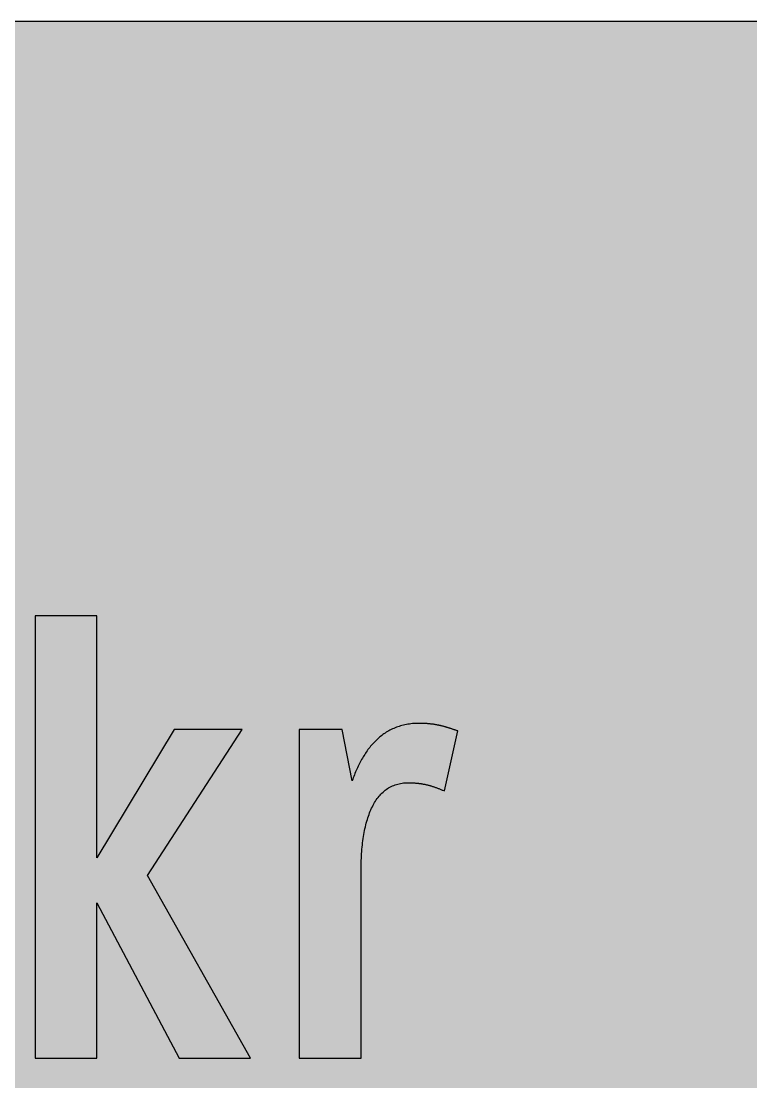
# Model space of a CAD drawing. Header units: millimetres. Extents: x 0 to 212, y 0 to 116.
# Drawn here: x 43.9 to 92.8, y 45.4 to 116.5 of the extents above; entities that cross this region are included whole.
import ezdxf

# ---------------------------------------------------------------- set-up
doc = ezdxf.new("R2010")
doc.units = ezdxf.units.MM

msp = doc.modelspace()

# ---------------------------------------------------------------- hatches: boundary and pattern name
for color, points in [(254, [(14.1633, 0.0536), (13.9878, 0.0533), (13.8125, 0.0559), (13.6373, 0.061), (13.462, 0.0686), (13.2893, 0.0787), (13.114, 0.0914), (12.9413, 0.1041), (12.7686, 0.1219), (12.5959, 0.1397), (12.4231, 0.16), (12.2504, 0.1829), (12.0777, 0.2057), (11.9075, 0.2337), (11.7373, 0.2616), (11.5672, 0.2921), (11.397, 0.3251), (11.2268, 0.3607), (11.0592, 0.3988), (10.8915, 0.4369), (10.7239, 0.4775), (10.5562, 0.5207), (10.3886, 0.5664), (10.2235, 0.6121), (10.0584, 0.6629), (9.8933, 0.7137), (9.7307, 0.7671), (9.5682, 0.8204), (9.4056, 0.8788), (9.2431, 0.9373), (9.083, 0.9982), (8.923, 1.0617), (8.763, 1.1252), (8.6055, 1.1938), (8.4455, 1.2624), (8.2906, 1.331), (8.1331, 1.4046), (7.9781, 1.4783), (7.8232, 1.5545), (7.6708, 1.6332), (7.5184, 1.7145), (7.366, 1.7958), (7.2161, 1.8796), (7.0663, 1.966), (6.919, 2.0523), (6.7716, 2.1438), (6.6243, 2.2352), (6.4795, 2.3266), (6.3348, 2.4232), (6.19, 2.5197), (6.0477, 2.6187), (5.908, 2.7178), (5.7683, 2.8194), (5.6286, 2.9235), (5.4915, 3.0302), (5.3543, 3.1369), (5.2197, 3.2461), (5.0851, 3.3579), (4.953, 3.4722), (4.8209, 3.5865), (4.6914, 3.7033), (4.5644, 3.8202), (4.4348, 3.9395), (4.3104, 4.0615), (4.1859, 4.1859), (4.0615, 4.3104), (3.9395, 4.4348), (3.8202, 4.5618), (3.7033, 4.6914), (3.5865, 4.8209), (3.4722, 4.953), (3.3579, 5.0851), (3.2487, 5.2197), (3.1369, 5.3543), (3.0302, 5.4915), (2.9235, 5.6286), (2.8194, 5.7683), (2.7178, 5.908), (2.6187, 6.0477), (2.5197, 6.19), (2.4232, 6.3348), (2.3266, 6.477), (2.2352, 6.6243), (2.1438, 6.7691), (2.0523, 6.919), (1.966, 7.0663), (1.8796, 7.2161), (1.7958, 7.366), (1.7145, 7.5184), (1.6332, 7.6708), (1.5545, 7.8232), (1.4783, 7.9781), (1.4046, 8.1331), (1.331, 8.2906), (1.2598, 8.4455), (1.1913, 8.603), (1.1252, 8.763), (1.0592, 8.923), (0.9982, 9.083), (0.9373, 9.2431), (0.8763, 9.4056), (0.8204, 9.5682), (0.7645, 9.7307), (0.7112, 9.8933), (0.6604, 10.0584), (0.6121, 10.2235), (0.5639, 10.3911), (0.5207, 10.5562), (0.4775, 10.7239), (0.4343, 10.8915), (0.3962, 11.0592), (0.3607, 11.2268), (0.3251, 11.397), (0.2921, 11.5672), (0.2616, 11.7373), (0.2311, 11.9075), (0.2057, 12.0802), (0.1803, 12.2504), (0.1575, 12.4231), (0.1372, 12.5959), (0.1194, 12.7686), (0.1041, 12.9413), (0.0889, 13.1166), (0.0787, 13.2893), (0.0686, 13.4645), (0.061, 13.6373), (0.0559, 13.8125), (0.0508, 13.9878), (0.0508, 14.163), (0.0522, 102.3592), (0.0508, 102.5322), (0.0559, 102.7074), (0.061, 102.8827), (0.0686, 103.058), (0.0787, 103.2307), (0.0889, 103.4059), (0.1041, 103.5787), (0.1194, 103.7514), (0.1372, 103.9241), (0.1575, 104.0968), (0.1803, 104.2695), (0.2057, 104.4423), (0.2311, 104.6124), (0.2616, 104.7826), (0.2921, 104.9528), (0.3251, 105.123), (0.3607, 105.2932), (0.3962, 105.4608), (0.4343, 105.6284), (0.4775, 105.7961), (0.5207, 105.9637), (0.5639, 106.1314), (0.6121, 106.2965), (0.6604, 106.4616), (0.7112, 106.6267), (0.7645, 106.7892), (0.8204, 106.9518), (0.8763, 107.1143), (0.9373, 107.2769), (0.9982, 107.4369), (1.0592, 107.5969), (1.1252, 107.757), (1.1913, 107.9144), (1.2598, 108.0745), (1.331, 108.2294), (1.4046, 108.3869), (1.4783, 108.5418), (1.5545, 108.6968), (1.6332, 108.8492), (1.7145, 109.0016), (1.7958, 109.154), (1.8796, 109.3038), (1.966, 109.4537), (2.0523, 109.601), (2.1438, 109.7483), (2.2352, 109.8956), (2.3266, 110.0404), (2.4232, 110.1852), (2.5197, 110.33), (2.6187, 110.4722), (2.7178, 110.6119), (2.8194, 110.7516), (2.9235, 110.8913), (3.0302, 111.0285), (3.1369, 111.1656), (3.2487, 111.3003), (3.3579, 111.4349), (3.4722, 111.567), (3.5865, 111.699), (3.7033, 111.8286), (3.8202, 111.9556), (3.9395, 112.0851), (4.0615, 112.2096), (4.1859, 112.334), (4.3104, 112.4585), (4.4348, 112.5804), (4.5644, 112.6998), (4.6914, 112.8166), (4.8209, 112.9335), (4.953, 113.0478), (5.0851, 113.1621), (5.2197, 113.2713), (5.3543, 113.3831), (5.4915, 113.4897), (5.6286, 113.5964), (5.7683, 113.7006), (5.908, 113.8022), (6.0477, 113.9012), (6.19, 114.0003), (6.3348, 114.0968), (6.4795, 114.1933), (6.6243, 114.2848), (6.7716, 114.3762), (6.919, 114.4676), (7.0663, 114.554), (7.2161, 114.6404), (7.366, 114.7242), (7.5184, 114.8055), (7.6708, 114.8867), (7.8232, 114.9655), (7.9781, 115.0417), (8.1331, 115.1153), (8.2906, 115.189), (8.4455, 115.2601), (8.6055, 115.3287), (8.763, 115.3947), (8.923, 115.4608), (9.083, 115.5217), (9.2431, 115.5827), (9.4056, 115.6437), (9.5682, 115.6995), (9.7307, 115.7554), (9.8933, 115.8088), (10.0584, 115.8596), (10.2235, 115.9078), (10.3886, 115.9561), (10.5562, 115.9993), (10.7239, 116.0424), (10.8915, 116.0856), (11.0592, 116.1237), (11.2268, 116.1593), (11.397, 116.1948), (11.5672, 116.2279), (11.7373, 116.2583), (11.9075, 116.2888), (12.0777, 116.3142), (12.2504, 116.3396), (12.4231, 116.3625), (12.5959, 116.3828), (12.7686, 116.4006), (12.9413, 116.4158), (13.114, 116.4311), (13.2893, 116.4412), (13.462, 116.4514), (13.6373, 116.459), (13.8125, 116.4641), (13.9878, 116.4692), (14.163, 116.4692), (197.6078, 116.4703), (197.7822, 116.4692), (197.9574, 116.4641), (198.1327, 116.459), (198.3054, 116.4514), (198.4807, 116.4412), (198.6534, 116.4311), (198.8287, 116.4158), (199.0014, 116.4006), (199.1741, 116.3828), (199.3468, 116.3625), (199.5195, 116.3396), (199.6897, 116.3142), (199.8624, 116.2888), (200.0326, 116.2583), (200.2028, 116.2279), (200.373, 116.1948), (200.5432, 116.1593), (200.7108, 116.1237), (200.8784, 116.0856), (201.0461, 116.0424), (201.2137, 115.9993), (201.3788, 115.9561), (201.5465, 115.9078), (201.7116, 115.8596), (201.8767, 115.8088), (202.0392, 115.7554), (202.2018, 115.6995), (202.3643, 115.6437), (202.5269, 115.5827), (202.6869, 115.5217), (202.8469, 115.4608), (203.007, 115.3947), (203.167, 115.3287), (203.3245, 115.2601), (203.4794, 115.189), (203.6369, 115.1153), (203.7918, 115.0417), (203.9468, 114.9655), (204.0992, 114.8867), (204.2516, 114.8055), (204.404, 114.7242), (204.5538, 114.6404), (204.7037, 114.554), (204.8535, 114.4676), (205.0009, 114.3762), (205.1456, 114.2848), (205.293, 114.1933), (205.4352, 114.0968), (205.58, 114.0003), (205.7222, 113.9012), (205.8619, 113.8022), (206.0016, 113.7006), (206.1413, 113.5964), (206.2785, 113.4897), (206.4156, 113.3831), (206.5503, 113.2713), (206.6849, 113.1621), (206.817, 113.0478), (206.949, 112.9335), (207.0786, 112.8166), (207.2081, 112.6998), (207.3351, 112.5804), (207.4596, 112.4585), (207.584, 112.334), (207.7085, 112.2096), (207.8304, 112.0851), (207.9498, 111.9556), (208.0666, 111.8286), (208.1835, 111.699), (208.2978, 111.567), (208.4121, 111.4349), (208.5238, 111.3003), (208.6331, 111.1656), (208.7397, 111.0285), (208.8464, 110.8913), (208.9506, 110.7516), (209.0522, 110.6119), (209.1512, 110.4722), (209.2503, 110.33), (209.3468, 110.1852), (209.4433, 110.0404), (209.5348, 109.8956), (209.6262, 109.7483), (209.7176, 109.601), (209.804, 109.4537), (209.8904, 109.3038), (209.9742, 109.154), (210.0555, 109.0016), (210.1367, 108.8492), (210.2155, 108.6968), (210.2917, 108.5418), (210.3653, 108.3869), (210.439, 108.2294), (210.5076, 108.0745), (210.5762, 107.9144), (210.6447, 107.757), (210.7082, 107.5969), (210.7717, 107.4369), (210.8327, 107.2769), (210.8911, 107.1143), (210.9495, 106.9518), (211.0029, 106.7892), (211.0562, 106.6267), (211.107, 106.4616), (211.1578, 106.2965), (211.2035, 106.1314), (211.2493, 105.9637), (211.2924, 105.7961), (211.3331, 105.6284), (211.3712, 105.4608), (211.4093, 105.2932), (211.4448, 105.123), (211.4779, 104.9528), (211.5083, 104.7826), (211.5363, 104.6124), (211.5642, 104.4423), (211.5871, 104.2695), (211.6099, 104.0968), (211.6303, 103.9241), (211.648, 103.7514), (211.6658, 103.5787), (211.6785, 103.4059), (211.6912, 103.2307), (211.7014, 103.058), (211.709, 102.8827), (211.7141, 102.7074), (211.7166, 102.5322), (211.7166, 102.3569), (211.7189, 14.1647), (211.7166, 13.9878), (211.7141, 13.8125), (211.709, 13.6373), (211.7014, 13.4645), (211.6912, 13.2893), (211.6785, 13.1166), (211.6658, 12.9413), (211.648, 12.7686), (211.6303, 12.5959), (211.6099, 12.4231), (211.5871, 12.2504), (211.5642, 12.0802), (211.5363, 11.9075), (211.5083, 11.7373), (211.4779, 11.5672), (211.4448, 11.397), (211.4093, 11.2268), (211.3712, 11.0592), (211.3331, 10.8915), (211.2924, 10.7239), (211.2493, 10.5562), (211.2035, 10.3911), (211.1578, 10.2235), (211.107, 10.0584), (211.0562, 9.8933), (211.0029, 9.7307), (210.9495, 9.5682), (210.8911, 9.4056), (210.8327, 9.2431), (210.7717, 9.083), (210.7082, 8.923), (210.6447, 8.763), (210.5762, 8.603), (210.5076, 8.4455), (210.439, 8.2906), (210.3653, 8.1331), (210.2917, 7.9781), (210.2155, 7.8232), (210.1367, 7.6708), (210.0555, 7.5184), (209.9742, 7.366), (209.8904, 7.2161), (209.804, 7.0663), (209.7176, 6.919), (209.6262, 6.7691), (209.5348, 6.6243), (209.4433, 6.477), (209.3468, 6.3348), (209.2503, 6.19), (209.1512, 6.0477), (209.0522, 5.908), (208.9506, 5.7683), (208.8464, 5.6286), (208.7397, 5.4915), (208.6331, 5.3543), (208.5238, 5.2197), (208.4121, 5.0851), (208.2978, 4.953), (208.1835, 4.8209), (208.0666, 4.6914), (207.9498, 4.5618), (207.8304, 4.4348), (207.7085, 4.3104), (207.584, 4.1859), (207.4596, 4.0615), (207.3351, 3.9395), (207.2081, 3.8202), (207.0786, 3.7033), (206.949, 3.5865), (206.817, 3.4722), (206.6849, 3.3579), (206.5503, 3.2461), (206.4156, 3.1369), (206.2785, 3.0302), (206.1413, 2.9235), (206.0016, 2.8194), (205.8619, 2.7178), (205.7222, 2.6187), (205.58, 2.5197), (205.4352, 2.4232), (205.293, 2.3266), (205.1456, 2.2352), (205.0009, 2.1438), (204.8535, 2.0523), (204.7037, 1.966), (204.5538, 1.8796), (204.404, 1.7958), (204.2516, 1.7145), (204.0992, 1.6332), (203.9468, 1.5545), (203.7918, 1.4783), (203.6369, 1.4046), (203.4794, 1.331), (203.3245, 1.2624), (203.167, 1.1938), (203.007, 1.1252), (202.8469, 1.0617), (202.6869, 0.9982), (202.5269, 0.9373), (202.3643, 0.8788), (202.2018, 0.8204), (202.0392, 0.7671), (201.8767, 0.7137), (201.7116, 0.6629), (201.5465, 0.6121), (201.3788, 0.5664), (201.2137, 0.5207), (201.0461, 0.4775), (200.8784, 0.4369), (200.7108, 0.3988), (200.5432, 0.3607), (200.373, 0.3251), (200.2028, 0.2921), (200.0326, 0.2616), (199.8624, 0.2337), (199.6897, 0.2057), (199.5195, 0.1829), (199.3468, 0.16), (199.1741, 0.1397), (199.0014, 0.1219), (198.8287, 0.1041), (198.6534, 0.0914), (198.4807, 0.0787), (198.3054, 0.0686), (198.1327, 0.061), (197.9574, 0.0559), (197.7822, 0.0533), (197.6069, 0.0533)]), (59, [(49.0181, 46.9731), (49.0181, 57.3867), (54.5222, 46.9731), (59.3051, 46.9731), (52.4055, 59.207), (58.7555, 68.9857), (54.1831, 68.9857), (49.0181, 60.3924), (49.0181, 76.6064), (44.8702, 76.6064), (44.8702, 46.9731)]), (59, [(69.8885, 65.4304), (69.916, 65.4279), (69.9465, 65.4279), (69.977, 65.4279), (70.0075, 65.4279), (70.038, 65.4279), (70.0684, 65.4279), (70.1015, 65.4253), (70.1319, 65.4253), (70.1624, 65.4228), (70.1954, 65.4228), (70.2259, 65.4202), (70.2589, 65.4177), (70.292, 65.4152), (70.3224, 65.4126), (70.3555, 65.4101), (70.3885, 65.4075), (70.4215, 65.405), (70.4571, 65.4025), (70.4901, 65.3999), (70.5231, 65.3948), (70.5587, 65.3923), (70.5917, 65.3872), (70.6272, 65.3821), (70.6628, 65.3771), (70.6984, 65.372), (70.7339, 65.3669), (70.7695, 65.3618), (70.805, 65.3542), (70.8406, 65.3491), (70.8762, 65.3415), (70.9143, 65.3364), (70.9498, 65.3288), (70.9879, 65.3212), (71.026, 65.3136), (71.0641, 65.3034), (71.1022, 65.2958), (71.1403, 65.2856), (71.1784, 65.278), (71.2191, 65.2678), (71.2572, 65.2577), (71.2978, 65.2475), (71.3384, 65.2348), (71.3791, 65.2247), (71.4197, 65.212), (71.4604, 65.1993), (71.501, 65.1866), (71.5416, 65.1739), (71.5848, 65.1612), (71.6255, 65.1459), (71.6686, 65.1332), (71.7118, 65.118), (71.755, 65.1027), (71.7982, 65.085), (71.8414, 65.0697), (71.8871, 65.0519), (71.9303, 65.0342), (71.976, 65.0164), (72.0217, 64.9986), (72.0674, 64.9808), (72.1131, 64.9605), (72.1589, 64.9402), (72.2046, 64.9199), (72.2528, 64.8995), (72.3011, 64.8767), (73.1905, 68.9003), (73.1495, 68.9127), (73.1114, 68.9254), (73.0707, 68.9407), (73.0326, 68.9534), (72.9945, 68.9661), (72.9564, 68.9813), (72.9183, 68.994), (72.8802, 69.0067), (72.8421, 69.0194), (72.8066, 69.0321), (72.7685, 69.0448), (72.7304, 69.0575), (72.6948, 69.0677), (72.6567, 69.0804), (72.6211, 69.0931), (72.583, 69.1032), (72.5475, 69.1159), (72.5094, 69.1261), (72.4738, 69.1388), (72.4383, 69.149), (72.4002, 69.1591), (72.3646, 69.1693), (72.3265, 69.1794), (72.2909, 69.1896), (72.2528, 69.1998), (72.2173, 69.2099), (72.1792, 69.2201), (72.1436, 69.2302), (72.1055, 69.2379), (72.0674, 69.248), (72.0319, 69.2556), (71.9938, 69.2658), (71.9557, 69.2734), (71.9176, 69.281), (71.8795, 69.2887), (71.8414, 69.2963), (71.8033, 69.3039), (71.7626, 69.3115), (71.7245, 69.3191), (71.6839, 69.3242), (71.6458, 69.3318), (71.6051, 69.3369), (71.5645, 69.3445), (71.5239, 69.3496), (71.4807, 69.3547), (71.44, 69.3598), (71.3994, 69.3649), (71.3562, 69.3699), (71.313, 69.375), (71.2699, 69.3776), (71.2267, 69.3826), (71.181, 69.3852), (71.1352, 69.3903), (71.0921, 69.3928), (71.0463, 69.3953), (70.9981, 69.3979), (70.9524, 69.4004), (70.9041, 69.403), (70.8558, 69.403), (70.8076, 69.4055), (70.7593, 69.4055), (70.7085, 69.408), (70.6577, 69.408), (70.6069, 69.408), (70.4952, 69.4055), (70.3834, 69.403), (70.2742, 69.3953), (70.1675, 69.3877), (70.0608, 69.3776), (69.9567, 69.3649), (69.8525, 69.3471), (69.7535, 69.3293), (69.6519, 69.3115), (69.5528, 69.2887), (69.4563, 69.2633), (69.3623, 69.2379), (69.2683, 69.2074), (69.1744, 69.1769), (69.0855, 69.1439), (68.994, 69.1083), (68.9077, 69.0728), (68.8188, 69.0321), (68.7349, 68.9915), (68.6511, 68.9483), (68.5673, 68.9026), (68.486, 68.8569), (68.4073, 68.8086), (68.3285, 68.7578), (68.2498, 68.7045), (68.1736, 68.6511), (68.0999, 68.5952), (68.0263, 68.5368), (67.9526, 68.4784), (67.8815, 68.4174), (67.8129, 68.3539), (67.7443, 68.2904), (67.6758, 68.2244), (67.6097, 68.1584), (67.5462, 68.0898), (67.4827, 68.0187), (67.4192, 67.9475), (67.3583, 67.8739), (67.2973, 67.7977), (67.2389, 67.724), (67.1805, 67.6453), (67.122, 67.5665), (67.0662, 67.4878), (67.0128, 67.4065), (66.9595, 67.3227), (66.9061, 67.2389), (66.8528, 67.1551), (66.802, 67.0687), (66.7537, 66.9798), (66.7055, 66.8934), (66.6572, 66.802), (66.609, 66.7131), (66.5632, 66.6217), (66.5201, 66.5277), (66.4743, 66.4362), (66.4337, 66.3397), (66.3905, 66.2457), (66.3499, 66.1492), (66.3092, 66.0527), (66.2686, 65.9536), (66.2305, 65.8571), (66.1924, 65.7555), (66.1568, 65.6565), (66.1187, 65.5549), (65.4431, 68.9857), (62.5658, 68.9857), (62.5658, 46.9731), (66.7135, 46.9731), (66.7135, 59.418), (66.7131, 59.5782), (66.7156, 59.7383), (66.7182, 59.8983), (66.7233, 60.0558), (66.7283, 60.2132), (66.736, 60.3682), (66.7436, 60.5206), (66.7537, 60.673), (66.7639, 60.8203), (66.7766, 60.9702), (66.7893, 61.1149), (66.8045, 61.2597), (66.8223, 61.4045), (66.8401, 61.5442), (66.8604, 61.6839), (66.8807, 61.8211), (66.9036, 61.9557), (66.9265, 62.0903), (66.9519, 62.2198), (66.9798, 62.3494), (67.0077, 62.4764), (67.0382, 62.6008), (67.0687, 62.7253), (67.1017, 62.8447), (67.1373, 62.9641), (67.1728, 63.0784), (67.2109, 63.1927), (67.2516, 63.3044), (67.2922, 63.4136), (67.3354, 63.5203), (67.3811, 63.6219), (67.4268, 63.7235), (67.4751, 63.8226), (67.5234, 63.9191), (67.5767, 64.0131), (67.6275, 64.1045), (67.6834, 64.1934), (67.7393, 64.2798), (67.7977, 64.3611), (67.8586, 64.4423), (67.9221, 64.5185), (67.9856, 64.5947), (68.0517, 64.6659), (68.1177, 64.7344), (68.1888, 64.8005), (68.26, 64.8614), (68.3336, 64.9224), (68.4098, 64.9783), (68.486, 65.0316), (68.5648, 65.0824), (68.646, 65.1281), (68.7299, 65.1713), (68.8137, 65.212), (68.9026, 65.2501), (68.9915, 65.2831), (69.0829, 65.3136), (69.1744, 65.339), (69.2709, 65.3644), (69.3674, 65.3821), (69.469, 65.3999), (69.5706, 65.4126), (69.6722, 65.4228), (69.7789, 65.4279), (69.8881, 65.4279)])]:
    msp.add_hatch(color=color).paths.add_polyline_path(points)
h = msp.add_hatch(color=59)
h.paths.add_polyline_path([(14.1633, 3.5814), (13.8887, 3.5839), (13.6169, 3.5941), (13.3477, 3.6119), (13.081, 3.6347), (12.8143, 3.6652), (12.5501, 3.7008), (12.2885, 3.7465), (12.0294, 3.7948), (11.7729, 3.8506), (11.5164, 3.9141), (11.2649, 3.9827), (11.016, 4.0564), (10.7671, 4.1351), (10.5232, 4.2215), (10.2819, 4.3129), (10.0432, 4.412), (9.8069, 4.5161), (9.5733, 4.6228), (9.3447, 4.7371), (9.1186, 4.8565), (8.8951, 4.9809), (8.6741, 5.113), (8.4582, 5.2476), (8.2448, 5.3873), (8.0366, 5.5321), (7.8308, 5.682), (7.6276, 5.8369), (7.4295, 5.9969), (7.2365, 6.1595), (7.046, 6.3297), (6.8605, 6.5024), (6.6777, 6.6802), (6.5024, 6.8605), (6.3271, 7.046), (6.1595, 7.2365), (5.9969, 7.432), (5.8369, 7.6302), (5.682, 7.8308), (5.5321, 8.0366), (5.3873, 8.2448), (5.2451, 8.4582), (5.1105, 8.6741), (4.9809, 8.8951), (4.8565, 9.1186), (4.7371, 9.3447), (4.6228, 9.5758), (4.5136, 9.8069), (4.4094, 10.0432), (4.3129, 10.2819), (4.2215, 10.5232), (4.1351, 10.7696), (4.0538, 11.016), (3.9802, 11.2649), (3.9116, 11.5189), (3.8506, 11.7729), (3.7948, 12.0294), (3.744, 12.2911), (3.7008, 12.5527), (3.6627, 12.8143), (3.6322, 13.081), (3.6093, 13.3502), (3.5916, 13.6195), (3.5814, 13.8913), (3.5789, 14.163), (3.58, 102.3592), (3.5814, 102.6312), (3.5916, 102.903), (3.6093, 103.1723), (3.6322, 103.439), (3.6627, 103.7057), (3.7008, 103.9698), (3.744, 104.2314), (3.7948, 104.4905), (3.8506, 104.7471), (3.9116, 105.0036), (3.9802, 105.2551), (4.0538, 105.504), (4.1351, 105.7529), (4.2215, 105.9967), (4.3129, 106.238), (4.4094, 106.4768), (4.5136, 106.713), (4.6228, 106.9467), (4.7371, 107.1753), (4.8565, 107.4014), (4.9809, 107.6249), (5.1105, 107.8459), (5.2451, 108.0618), (5.3873, 108.2751), (5.5321, 108.4834), (5.682, 108.6891), (5.8369, 108.8923), (5.9969, 109.0905), (6.1595, 109.2835), (6.3271, 109.474), (6.5024, 109.6594), (6.6777, 109.8423), (6.8605, 110.0176), (7.046, 110.1928), (7.2365, 110.3605), (7.4295, 110.523), (7.6276, 110.683), (7.8308, 110.838), (8.0366, 110.9878), (8.2448, 111.1326), (8.4582, 111.2749), (8.6741, 111.4095), (8.8951, 111.539), (9.1186, 111.6635), (9.3447, 111.7829), (9.5733, 111.8972), (9.8069, 112.0064), (10.0432, 112.1105), (10.2819, 112.207), (10.5232, 112.2985), (10.7671, 112.3848), (11.016, 112.4661), (11.2649, 112.5398), (11.5164, 112.6084), (11.7729, 112.6693), (12.0294, 112.7252), (12.2885, 112.776), (12.5501, 112.8192), (12.8143, 112.8573), (13.081, 112.8878), (13.3477, 112.9106), (13.6169, 112.9284), (13.8887, 112.9386), (14.163, 112.9411), (197.6078, 112.9425), (197.8787, 112.9386), (198.1505, 112.9284), (198.4197, 112.9106), (198.689, 112.8878), (198.9557, 112.8573), (199.2173, 112.8192), (199.4789, 112.776), (199.7405, 112.7252), (199.9971, 112.6693), (200.2511, 112.6084), (200.5051, 112.5398), (200.754, 112.4661), (201.0004, 112.3848), (201.2467, 112.2985), (201.488, 112.207), (201.7268, 112.1105), (201.963, 112.0064), (202.1942, 111.8972), (202.4253, 111.7829), (202.6514, 111.6635), (202.8749, 111.539), (203.0959, 111.4095), (203.3118, 111.2749), (203.5251, 111.1326), (203.7334, 110.9878), (203.9391, 110.838), (204.1398, 110.683), (204.3379, 110.523), (204.5335, 110.3605), (204.724, 110.1928), (204.9094, 110.0176), (205.0898, 109.8423), (205.2676, 109.6594), (205.4403, 109.474), (205.6105, 109.2835), (205.773, 109.0905), (205.933, 108.8923), (206.088, 108.6891), (206.2378, 108.4834), (206.3826, 108.2751), (206.5223, 108.0618), (206.6569, 107.8459), (206.789, 107.6249), (206.9135, 107.4014), (207.0329, 107.1753), (207.1472, 106.9467), (207.2538, 106.713), (207.358, 106.4768), (207.457, 106.238), (207.5485, 105.9967), (207.6348, 105.7529), (207.7136, 105.504), (207.7872, 105.2551), (207.8558, 105.0036), (207.9193, 104.7471), (207.9752, 104.4905), (208.0235, 104.2314), (208.0692, 103.9698), (208.1047, 103.7057), (208.1352, 103.439), (208.1581, 103.1723), (208.1759, 102.903), (208.186, 102.6312), (208.1911, 102.3569), (208.1911, 14.1647), (208.186, 13.8913), (208.1759, 13.6195), (208.1581, 13.3502), (208.1352, 13.081), (208.1047, 12.8143), (208.0692, 12.5527), (208.0235, 12.2911), (207.9752, 12.0294), (207.9193, 11.7729), (207.8558, 11.5189), (207.7872, 11.2649), (207.7136, 11.016), (207.6348, 10.7696), (207.5485, 10.5232), (207.457, 10.2819), (207.358, 10.0432), (207.2538, 9.8069), (207.1472, 9.5758), (207.0329, 9.3447), (206.9135, 9.1186), (206.789, 8.8951), (206.6569, 8.6741), (206.5223, 8.4582), (206.3826, 8.2448), (206.2378, 8.0366), (206.088, 7.8308), (205.933, 7.6302), (205.773, 7.432), (205.6105, 7.2365), (205.4403, 7.046), (205.2676, 6.8605), (205.0898, 6.6802), (204.9094, 6.5024), (204.724, 6.3297), (204.5335, 6.1595), (204.3379, 5.9969), (204.1398, 5.8369), (203.9391, 5.682), (203.7334, 5.5321), (203.5251, 5.3873), (203.3118, 5.2476), (203.0959, 5.113), (202.8749, 4.9809), (202.6514, 4.8565), (202.4253, 4.7371), (202.1942, 4.6228), (201.963, 4.5161), (201.7268, 4.412), (201.488, 4.3129), (201.2467, 4.2215), (201.0004, 4.1351), (200.754, 4.0564), (200.5051, 3.9827), (200.2511, 3.9141), (199.9971, 3.8506), (199.7405, 3.7948), (199.4789, 3.7465), (199.2173, 3.7008), (198.9557, 3.6652), (198.689, 3.6347), (198.4197, 3.6119), (198.1505, 3.5941), (197.8787, 3.5839), (197.6069, 3.5789)])
h.paths.add_polyline_path([(14.1633, 8.8731), (14.0259, 8.8748), (13.8887, 8.8798), (13.7541, 8.8875), (13.622, 8.9002), (13.4874, 8.9154), (13.3553, 8.9332), (13.2258, 8.9535), (13.0962, 8.9789), (12.9667, 9.0068), (12.8397, 9.0373), (12.7127, 9.0729), (12.5882, 9.1084), (12.4663, 9.1491), (12.3419, 9.1923), (12.2225, 9.238), (12.1031, 9.2888), (11.9837, 9.3396), (11.8694, 9.3929), (11.7526, 9.4513), (11.6408, 9.5098), (11.5291, 9.5733), (11.4198, 9.6368), (11.3106, 9.7053), (11.2039, 9.7765), (11.0998, 9.8476), (10.9957, 9.9238), (10.8966, 10), (10.7975, 10.0787), (10.6985, 10.1625), (10.6045, 10.2464), (10.5105, 10.3327), (10.4216, 10.4216), (10.3327, 10.5131), (10.2464, 10.6045), (10.16, 10.701), (10.0787, 10.7975), (10, 10.8966), (9.9212, 10.9982), (9.8476, 11.0998), (9.7739, 11.2039), (9.7053, 11.3106), (9.6368, 11.4198), (9.5707, 11.5291), (9.5098, 11.6408), (9.4488, 11.7551), (9.3929, 11.8694), (9.337, 11.9863), (9.2862, 12.1031), (9.238, 12.2225), (9.1923, 12.3444), (9.1491, 12.4663), (9.1084, 12.5908), (9.0703, 12.7152), (9.0373, 12.8397), (9.0068, 12.9692), (8.9789, 13.0962), (8.9535, 13.2258), (8.9306, 13.3579), (8.9129, 13.4899), (8.8976, 13.622), (8.8849, 13.7566), (8.8773, 13.8913), (8.8722, 14.0259), (8.8697, 14.163), (8.8717, 102.3592), (8.8722, 102.4941), (8.8773, 102.6312), (8.8849, 102.7659), (8.8976, 102.8979), (8.9129, 103.0326), (8.9306, 103.1646), (8.9535, 103.2942), (8.9789, 103.4237), (9.0068, 103.5533), (9.0373, 103.6803), (9.0703, 103.8073), (9.1084, 103.9317), (9.1491, 104.0536), (9.1923, 104.1781), (9.238, 104.2975), (9.2862, 104.4169), (9.337, 104.5362), (9.3929, 104.6505), (9.4488, 104.7674), (9.5098, 104.8791), (9.5707, 104.9909), (9.6368, 105.1001), (9.7053, 105.2093), (9.7739, 105.316), (9.8476, 105.4202), (9.9212, 105.5243), (10, 105.6234), (10.0787, 105.7224), (10.16, 105.8215), (10.2464, 105.9155), (10.3327, 106.0094), (10.4216, 106.0983), (10.5105, 106.1872), (10.6045, 106.2736), (10.6985, 106.36), (10.7975, 106.4412), (10.8966, 106.52), (10.9957, 106.5987), (11.0998, 106.6724), (11.2039, 106.746), (11.3106, 106.8146), (11.4198, 106.8832), (11.5291, 106.9492), (11.6408, 107.0102), (11.7526, 107.0712), (11.8694, 107.127), (11.9837, 107.1829), (12.1031, 107.2337), (12.2225, 107.282), (12.3419, 107.3277), (12.4663, 107.3709), (12.5882, 107.4115), (12.7127, 107.4496), (12.8397, 107.4826), (12.9667, 107.5131), (13.0962, 107.5411), (13.2258, 107.5665), (13.3553, 107.5893), (13.4874, 107.6071), (13.622, 107.6223), (13.7541, 107.635), (13.8887, 107.6427), (14.0259, 107.6477), (14.163, 107.6503), (197.6078, 107.6508), (197.7441, 107.6477), (197.8787, 107.6427), (198.0133, 107.635), (198.1479, 107.6223), (198.28, 107.6071), (198.4121, 107.5893), (198.5442, 107.5665), (198.6737, 107.5411), (198.8007, 107.5131), (198.9303, 107.4826), (199.0547, 107.4496), (199.1792, 107.4115), (199.3036, 107.3709), (199.4256, 107.3277), (199.5475, 107.282), (199.6669, 107.2337), (199.7837, 107.1829), (199.9005, 107.127), (200.0148, 107.0712), (200.1291, 107.0102), (200.2409, 106.9492), (200.3501, 106.8832), (200.4593, 106.8146), (200.566, 106.746), (200.6702, 106.6724), (200.7718, 106.5987), (200.8734, 106.52), (200.9724, 106.4412), (201.0689, 106.36), (201.1655, 106.2736), (201.2569, 106.1872), (201.3483, 106.0983), (201.4372, 106.0094), (201.5236, 105.9155), (201.6074, 105.8215), (201.6912, 105.7224), (201.77, 105.6234), (201.8462, 105.5243), (201.9224, 105.4202), (201.9935, 105.316), (202.0646, 105.2093), (202.1332, 105.1001), (202.1967, 104.9909), (202.2602, 104.8791), (202.3186, 104.7674), (202.377, 104.6505), (202.4304, 104.5362), (202.4812, 104.4169), (202.532, 104.2975), (202.5777, 104.1781), (202.6209, 104.0536), (202.6615, 103.9317), (202.6971, 103.8073), (202.7326, 103.6803), (202.7631, 103.5533), (202.7911, 103.4237), (202.8165, 103.2942), (202.8368, 103.1646), (202.8546, 103.0326), (202.8698, 102.8979), (202.8825, 102.7659), (202.8901, 102.6312), (202.8952, 102.4941), (202.8977, 102.3569), (202.8994, 14.1647), (202.8952, 14.0259), (202.8901, 13.8913), (202.8825, 13.7566), (202.8698, 13.622), (202.8546, 13.4899), (202.8368, 13.3579), (202.8165, 13.2258), (202.7911, 13.0962), (202.7631, 12.9692), (202.7326, 12.8397), (202.6971, 12.7152), (202.6615, 12.5908), (202.6209, 12.4663), (202.5777, 12.3444), (202.532, 12.2225), (202.4812, 12.1031), (202.4304, 11.9863), (202.377, 11.8694), (202.3186, 11.7551), (202.2602, 11.6408), (202.1967, 11.5291), (202.1332, 11.4198), (202.0646, 11.3106), (201.9935, 11.2039), (201.9224, 11.0998), (201.8462, 10.9982), (201.77, 10.8966), (201.6912, 10.7975), (201.6074, 10.701), (201.5236, 10.6045), (201.4372, 10.5131), (201.3483, 10.4216), (201.2569, 10.3327), (201.1655, 10.2464), (201.0689, 10.1625), (200.9724, 10.0787), (200.8734, 10), (200.7718, 9.9238), (200.6702, 9.8476), (200.566, 9.7765), (200.4593, 9.7053), (200.3501, 9.6368), (200.2409, 9.5733), (200.1291, 9.5098), (200.0148, 9.4513), (199.9005, 9.3929), (199.7837, 9.3396), (199.6669, 9.2888), (199.5475, 9.238), (199.4256, 9.1923), (199.3036, 9.1491), (199.1792, 9.1084), (199.0547, 9.0729), (198.9303, 9.0373), (198.8007, 9.0068), (198.6737, 8.9789), (198.5442, 8.9535), (198.4121, 8.9332), (198.28, 8.9154), (198.1479, 8.9002), (198.0133, 8.8875), (197.8787, 8.8798), (197.7441, 8.8748), (197.6069, 8.8722)], flags=16)
h = msp.add_hatch(color=59)
h.paths.add_polyline_path([(90.2931, 56.582), (90.2931, 58.995), (90.2894, 59.3039), (90.2868, 59.6113), (90.2792, 59.9135), (90.2716, 60.2132), (90.2589, 60.5079), (90.2437, 60.7974), (90.2259, 61.0819), (90.2056, 61.3613), (90.1827, 61.6382), (90.1548, 61.91), (90.1243, 62.1767), (90.0938, 62.4383), (90.0582, 62.6974), (90.0176, 62.9488), (89.977, 63.1977), (89.9312, 63.4416), (89.883, 63.6829), (89.8322, 63.9166), (89.7763, 64.1477), (89.7179, 64.3738), (89.6569, 64.5947), (89.5909, 64.8106), (89.5223, 65.0215), (89.4512, 65.2272), (89.375, 65.4304), (89.2962, 65.6285), (89.2124, 65.819), (89.1261, 66.007), (89.0346, 66.1899), (88.9406, 66.3677), (88.8441, 66.5404), (88.7425, 66.708), (88.6358, 66.8731), (88.5266, 67.0306), (88.4123, 67.183), (88.2955, 67.3329), (88.1736, 67.4751), (88.0491, 67.6148), (87.9196, 67.7469), (87.7849, 67.8764), (87.6478, 67.9983), (87.5055, 68.1177), (87.3582, 68.232), (87.2058, 68.3387), (87.0509, 68.4428), (86.8909, 68.5394), (86.7283, 68.6333), (86.5607, 68.7197), (86.3854, 68.8035), (86.2101, 68.8797), (86.0273, 68.9534), (85.8393, 69.0194), (85.6488, 69.0804), (85.4532, 69.1363), (85.2526, 69.1896), (85.0468, 69.2353), (84.836, 69.276), (84.6201, 69.309), (84.3991, 69.3395), (84.1731, 69.3649), (83.9445, 69.3826), (83.7082, 69.3953), (83.4669, 69.4055), (83.2231, 69.408), (82.9818, 69.4055), (82.743, 69.3979), (82.5094, 69.3826), (82.2782, 69.3649), (82.0547, 69.342), (81.8337, 69.3115), (81.6153, 69.276), (81.4019, 69.2379), (81.1936, 69.1921), (80.9879, 69.1388), (80.7872, 69.0829), (80.5891, 69.022), (80.3961, 68.9534), (80.2081, 68.8797), (80.0227, 68.801), (79.8424, 68.7172), (79.6646, 68.6257), (79.4918, 68.5292), (79.3242, 68.4276), (79.1591, 68.3209), (78.9965, 68.2066), (78.8391, 68.0898), (78.6867, 67.9653), (78.5368, 67.8332), (78.392, 67.6961), (78.2498, 67.5538), (78.1126, 67.4065), (77.978, 67.2516), (77.8485, 67.0916), (77.7215, 66.9265), (77.5995, 66.7537), (77.4802, 66.5759), (77.3659, 66.3931), (77.2566, 66.2026), (77.1474, 66.007), (77.0458, 65.8038), (76.9468, 65.5955), (76.8502, 65.3796), (76.7588, 65.1586), (76.6699, 64.9326), (76.5861, 64.6989), (76.5048, 64.4601), (76.4261, 64.2137), (76.3549, 63.9623), (76.2838, 63.7032), (76.2178, 63.439), (76.1543, 63.1673), (76.0959, 62.8904), (76.0425, 62.6059), (75.9892, 62.3138), (75.9435, 62.0166), (75.8977, 61.7144), (75.8571, 61.4045), (75.8215, 61.087), (75.786, 60.7644), (75.758, 60.4342), (75.7301, 60.0989), (75.7072, 59.7535), (75.6895, 59.4055), (75.6717, 59.0474), (75.6615, 58.6842), (75.6514, 58.3159), (75.6463, 57.9374), (75.6437, 57.5539), (75.6488, 57.1322), (75.6564, 56.7182), (75.6717, 56.3169), (75.692, 55.9257), (75.7174, 55.5422), (75.7479, 55.1713), (75.786, 54.8081), (75.8266, 54.4576), (75.8749, 54.1147), (75.9282, 53.782), (75.9841, 53.4568), (76.0476, 53.1444), (76.1136, 52.8396), (76.1873, 52.5424), (76.2635, 52.2554), (76.3448, 51.976), (76.4311, 51.7068), (76.52, 51.4477), (76.614, 51.1937), (76.7131, 50.9499), (76.8172, 50.7136), (76.9239, 50.485), (77.0357, 50.2666), (77.15, 50.0532), (77.2668, 49.85), (77.3913, 49.6519), (77.5157, 49.4614), (77.6453, 49.2811), (77.7773, 49.1058), (77.9145, 48.9382), (78.0542, 48.7756), (78.1964, 48.6207), (78.3412, 48.4734), (78.4885, 48.3337), (78.6409, 48.199), (78.7933, 48.0695), (78.9508, 47.9476), (79.1108, 47.8333), (79.2709, 47.7241), (79.436, 47.6199), (79.6011, 47.5209), (79.7712, 47.4269), (79.9414, 47.3405), (80.1141, 47.2592), (80.2894, 47.1805), (80.4647, 47.1094), (80.645, 47.0433), (80.8253, 46.9798), (81.0057, 46.924), (81.1886, 46.8706), (81.374, 46.8224), (81.5594, 46.7792), (81.7474, 46.7385), (81.9353, 46.703), (82.1233, 46.6725), (82.3138, 46.6446), (82.5043, 46.6217), (82.6973, 46.6014), (82.8878, 46.5836), (83.0809, 46.5709), (83.2764, 46.5607), (83.4695, 46.5531), (83.6625, 46.548), (83.8581, 46.548), (83.9673, 46.548), (84.0765, 46.5506), (84.1858, 46.5531), (84.295, 46.5557), (84.4042, 46.5633), (84.5109, 46.5684), (84.6201, 46.576), (84.7293, 46.5861), (84.836, 46.5938), (84.9452, 46.6065), (85.0519, 46.6166), (85.1611, 46.6293), (85.2678, 46.6446), (85.3745, 46.6573), (85.4812, 46.675), (85.5878, 46.6903), (85.6945, 46.7081), (85.7987, 46.7258), (85.9053, 46.7462), (86.0095, 46.7665), (86.1136, 46.7868), (86.2178, 46.8071), (86.3194, 46.83), (86.4235, 46.8528), (86.5251, 46.8757), (86.6267, 46.9011), (86.7283, 46.9265), (86.8274, 46.9519), (86.929, 46.9773), (87.028, 47.0052), (87.1245, 47.0332), (87.2236, 47.0611), (87.3201, 47.0891), (87.4166, 47.1195), (87.5106, 47.1475), (87.6046, 47.178), (87.6986, 47.2084), (87.7926, 47.2389), (87.884, 47.2694), (87.9754, 47.3024), (88.0643, 47.3329), (88.1532, 47.3659), (88.2421, 47.3989), (88.3285, 47.432), (88.4149, 47.465), (88.5012, 47.498), (88.585, 47.531), (88.6663, 47.5666), (88.7501, 47.5996), (88.8289, 47.6326), (88.9102, 47.6682), (88.9889, 47.7012), (89.0651, 47.7368), (89.1413, 47.7723), (89.215, 47.8053), (89.2886, 47.8409), (89.3597, 47.8739), (89.4309, 47.9095), (89.4994, 47.9425), (89.568, 47.9781), (89.6341, 48.0111), (89.7001, 48.0466), (89.7636, 48.0797), (89.8271, 48.1152), (88.6008, 51.2064), (88.5266, 51.1708), (88.453, 51.1353), (88.3793, 51.0997), (88.3056, 51.0667), (88.232, 51.0337), (88.1609, 51.0007), (88.0872, 50.9676), (88.0135, 50.9346), (87.9424, 50.9041), (87.8688, 50.8737), (87.7951, 50.8432), (87.724, 50.8127), (87.6503, 50.7822), (87.5792, 50.7543), (87.5055, 50.7263), (87.4344, 50.6984), (87.3608, 50.6705), (87.2896, 50.6451), (87.2185, 50.6171), (87.1449, 50.5917), (87.0737, 50.5663), (87.0026, 50.5435), (86.9315, 50.5181), (86.8604, 50.4952), (86.7893, 50.4723), (86.7181, 50.4495), (86.647, 50.4266), (86.5759, 50.4063), (86.5048, 50.386), (86.4337, 50.3657), (86.3625, 50.3453), (86.2914, 50.3276), (86.2228, 50.3072), (86.1517, 50.2895), (86.0806, 50.2717), (86.012, 50.2564), (85.9409, 50.2387), (85.8723, 50.2234), (85.8012, 50.2082), (85.7326, 50.1929), (85.664, 50.1802), (85.5929, 50.1675), (85.5243, 50.1523), (85.4558, 50.1421), (85.3872, 50.1294), (85.3186, 50.1193), (85.25, 50.1066), (85.1814, 50.099), (85.1129, 50.0888), (85.0468, 50.0786), (84.9782, 50.071), (84.9097, 50.0634), (84.8436, 50.0558), (84.775, 50.0507), (84.709, 50.0456), (84.6404, 50.0405), (84.5744, 50.0355), (84.5083, 50.0304), (84.4423, 50.0278), (84.3763, 50.0253), (84.3077, 50.0228), (84.2416, 50.0202), (84.1781, 50.0202), (84.1121, 50.0202), (84.0003, 50.0202), (83.8911, 50.0202), (83.7819, 50.0228), (83.6752, 50.0253), (83.5685, 50.0278), (83.4619, 50.0329), (83.3552, 50.038), (83.2536, 50.0456), (83.1494, 50.0558), (83.0478, 50.0659), (82.9462, 50.0786), (82.8472, 50.0913), (82.7481, 50.1091), (82.6516, 50.1269), (82.5551, 50.1472), (82.4611, 50.1701), (82.3671, 50.1955), (82.2757, 50.2234), (82.1842, 50.2539), (82.0928, 50.2869), (82.0064, 50.325), (81.9175, 50.3657), (81.8312, 50.4088), (81.7474, 50.4546), (81.6661, 50.5054), (81.5848, 50.5587), (81.5035, 50.6171), (81.4248, 50.6781), (81.3486, 50.7441), (81.2724, 50.8127), (81.1987, 50.8889), (81.1276, 50.9676), (81.0565, 51.0489), (80.9879, 51.1378), (80.9193, 51.2293), (80.8533, 51.3283), (80.7898, 51.4299), (80.7288, 51.5391), (80.6679, 51.6509), (80.6094, 51.7703), (80.551, 51.8947), (80.4977, 52.0243), (80.4443, 52.1589), (80.3935, 52.3011), (80.3427, 52.4485), (80.2945, 52.6034), (80.2488, 52.7634), (80.2056, 52.9311), (80.1649, 53.1038), (80.1243, 53.2841), (80.0862, 53.4695), (80.0506, 53.6651), (80.0176, 53.8658), (79.9871, 54.0741), (79.9567, 54.29), (79.9313, 54.5109), (79.9059, 54.7421), (79.883, 54.9808), (79.8627, 55.2272), (79.8449, 55.4812), (79.8271, 55.7428), (79.8144, 56.0146), (79.8017, 56.294), (79.7941, 56.581)])
edge = h.paths.add_edge_path(flags=16)
edge.add_line((83.1384, 66.0643), (83.246, 66.0629))
edge.add_line((83.246, 66.0629), (83.3501, 66.0603))
edge.add_line((83.3501, 66.0603), (83.4542, 66.0552))
edge.add_line((83.4542, 66.0552), (83.5558, 66.0476))
edge.add_line((83.5558, 66.0476), (83.6574, 66.0375))
edge.add_line((83.6574, 66.0375), (83.754, 66.0273))
edge.add_line((83.754, 66.0273), (83.8479, 66.0121))
edge.add_line((83.8479, 66.0121), (83.9419, 65.9968))
edge.add_line((83.9419, 65.9968), (84.0334, 65.979))
edge.add_line((84.0334, 65.979), (84.1223, 65.9562))
edge.add_line((84.1223, 65.9562), (84.2112, 65.9333))
edge.add_line((84.2112, 65.9333), (84.295, 65.9079))
edge.add_line((84.295, 65.9079), (84.3788, 65.8774))
edge.add_line((84.3788, 65.8774), (84.4601, 65.847))
edge.add_line((84.4601, 65.847), (84.5388, 65.8139))
edge.add_line((84.5388, 65.8139), (84.6176, 65.7758))
edge.add_line((84.6176, 65.7758), (84.6938, 65.7352))
edge.add_line((84.6938, 65.7352), (84.7674, 65.6946))
edge.add_line((84.7674, 65.6946), (84.8385, 65.6463))
edge.add_line((84.8385, 65.6463), (84.9071, 65.598))
edge.add_line((84.9071, 65.598), (84.9757, 65.5472))
edge.add_line((84.9757, 65.5472), (85.0417, 65.4914))
edge.add_line((85.0417, 65.4914), (85.1078, 65.4329))
edge.add_line((85.1078, 65.4329), (85.1687, 65.372))
edge.add_line((85.1687, 65.372), (85.2297, 65.3059))
edge.add_line((85.2297, 65.3059), (85.2907, 65.2374))
edge.add_line((85.2907, 65.2374), (85.3465, 65.1662))
edge.add_line((85.3465, 65.1662), (85.4024, 65.09))
edge.add_line((85.4024, 65.09), (85.4558, 65.0113))
edge.add_line((85.4558, 65.0113), (85.5091, 64.9275))
edge.add_line((85.5091, 64.9275), (85.5599, 64.8411))
edge.add_line((85.5599, 64.8411), (85.6082, 64.7522))
edge.add_line((85.6082, 64.7522), (85.6564, 64.6557))
edge.add_line((85.6564, 64.6557), (85.7021, 64.5592))
edge.add_line((85.7021, 64.5592), (85.7453, 64.4576))
edge.add_line((85.7453, 64.4576), (85.7885, 64.3509))
edge.add_line((85.7885, 64.3509), (85.8291, 64.2391))
edge.add_line((85.8291, 64.2391), (85.8672, 64.1248))
edge.add_line((85.8672, 64.1248), (85.9053, 64.008))
edge.add_line((85.9053, 64.008), (85.9434, 63.8835))
edge.add_line((85.9434, 63.8835), (85.9765, 63.7565))
edge.add_line((85.9765, 63.7565), (86.0095, 63.627))
edge.add_line((86.0095, 63.627), (86.0425, 63.4898))
edge.add_line((86.0425, 63.4898), (86.073, 63.3501))
edge.add_line((86.073, 63.3501), (86.1009, 63.2054))
edge.add_line((86.1009, 63.2054), (86.1289, 63.0555))
edge.add_line((86.1289, 63.0555), (86.1543, 62.9006))
edge.add_line((86.1543, 62.9006), (86.1797, 62.7405))
edge.add_line((86.1797, 62.7405), (86.2025, 62.578))
edge.add_line((86.2025, 62.578), (86.2254, 62.4078))
edge.add_line((86.2254, 62.4078), (86.2457, 62.2351))
edge.add_line((86.2457, 62.2351), (86.2635, 62.0573))
edge.add_line((86.2635, 62.0573), (86.2813, 61.8719))
edge.add_line((86.2813, 61.8719), (86.299, 61.6839))
edge.add_line((86.299, 61.6839), (86.3143, 61.4909))
edge.add_line((86.3143, 61.4909), (86.3295, 61.2902))
edge.add_line((86.3295, 61.2902), (86.3422, 61.087))
edge.add_line((86.3422, 61.087), (86.3524, 60.8762))
edge.add_line((86.3524, 60.8762), (86.3625, 60.6603))
edge.add_line((86.3625, 60.6603), (86.3727, 60.4418))
edge.add_line((86.3727, 60.4418), (86.3803, 60.2158))
edge.add_line((86.3803, 60.2158), (86.3879, 59.9821))
edge.add_line((86.3879, 59.9821), (86.393, 59.7459))
edge.add_line((86.393, 59.7459), (86.3981, 59.502))
edge.add_line((86.3981, 59.502), (79.8368, 59.5034))
edge.add_line((79.8368, 59.5034), (79.8474, 59.7713))
edge.add_line((79.8474, 59.7713), (79.8576, 60.0304))
edge.add_line((79.8576, 60.0304), (79.8728, 60.2844))
edge.add_line((79.8728, 60.2844), (79.8881, 60.5307))
edge.add_line((79.8881, 60.5307), (79.9059, 60.772))
edge.add_line((79.9059, 60.772), (79.9236, 61.0032))
edge.add_line((79.9236, 61.0032), (79.944, 61.2292))
edge.add_line((79.944, 61.2292), (79.9643, 61.4502))
edge.add_line((79.9643, 61.4502), (79.9897, 61.661))
edge.add_line((79.9897, 61.661), (80.0125, 61.8668))
edge.add_line((80.0125, 61.8668), (80.0379, 62.0674))
edge.add_line((80.0379, 62.0674), (80.0659, 62.2605))
edge.add_line((80.0659, 62.2605), (80.0964, 62.4484))
edge.add_line((80.0964, 62.4484), (80.1268, 62.6288))
edge.add_line((80.1268, 62.6288), (80.1573, 62.804))
edge.add_line((80.1573, 62.804), (80.1903, 62.9742))
edge.add_line((80.1903, 62.9742), (80.2259, 63.1368))
edge.add_line((80.2259, 63.1368), (80.2615, 63.2943))
edge.add_line((80.2615, 63.2943), (80.2996, 63.4467))
edge.add_line((80.2996, 63.4467), (80.3377, 63.594))
edge.add_line((80.3377, 63.594), (80.3783, 63.7337))
edge.add_line((80.3783, 63.7337), (80.4189, 63.8708))
edge.add_line((80.4189, 63.8708), (80.4596, 64.0004))
edge.add_line((80.4596, 64.0004), (80.5053, 64.1274))
edge.add_line((80.5053, 64.1274), (80.5485, 64.2468))
edge.add_line((80.5485, 64.2468), (80.5967, 64.3611))
edge.add_line((80.5967, 64.3611), (80.6425, 64.4728))
edge.add_line((80.6425, 64.4728), (80.6933, 64.5795))
edge.add_line((80.6933, 64.5795), (80.7415, 64.6811))
edge.add_line((80.7415, 64.6811), (80.7923, 64.7776))
edge.add_line((80.7923, 64.7776), (80.8457, 64.8691))
edge.add_line((80.8457, 64.8691), (80.899, 64.958))
edge.add_line((80.899, 64.958), (80.9549, 65.0418))
edge.add_line((80.9549, 65.0418), (81.0108, 65.1205))
edge.add_line((81.0108, 65.1205), (81.0666, 65.1967))
edge.add_line((81.0666, 65.1967), (81.1251, 65.2678))
edge.add_line((81.1251, 65.2678), (81.1835, 65.3364))
edge.add_line((81.1835, 65.3364), (81.2444, 65.3999))
edge.add_line((81.2444, 65.3999), (81.3054, 65.4583))
edge.add_line((81.3054, 65.4583), (81.3664, 65.5168))
edge.add_line((81.3664, 65.5168), (81.4299, 65.5701))
edge.add_line((81.4299, 65.5701), (81.4959, 65.6184))
edge.add_line((81.4959, 65.6184), (81.5594, 65.6666))
edge.add_line((81.5594, 65.6666), (81.6254, 65.7098))
edge.add_line((81.6254, 65.7098), (81.694, 65.7504))
edge.add_line((81.694, 65.7504), (81.7626, 65.786))
edge.add_line((81.7626, 65.786), (81.8312, 65.8216))
edge.add_line((81.8312, 65.8216), (81.9023, 65.8546))
edge.add_line((81.9023, 65.8546), (81.9734, 65.8825))
edge.add_line((81.9734, 65.8825), (82.0445, 65.9079))
edge.add_line((82.0445, 65.9079), (82.1157, 65.9333))
edge.add_line((82.1157, 65.9333), (82.1893, 65.9536))
edge.add_line((82.1893, 65.9536), (82.2655, 65.974))
edge.add_line((82.2655, 65.974), (82.3392, 65.9917))
edge.add_line((82.3392, 65.9917), (82.4154, 66.007))
edge.add_line((82.4154, 66.007), (82.4941, 66.0197))
edge.add_line((82.4941, 66.0197), (82.5703, 66.0298))
edge.add_line((82.5703, 66.0298), (82.6491, 66.04))
edge.add_line((82.6491, 66.04), (82.7303, 66.0476))
edge.add_line((82.7303, 66.0476), (82.8091, 66.0527))
edge.add_line((82.8091, 66.0527), (82.8904, 66.0578))
edge.add_line((82.8904, 66.0578), (82.9716, 66.0603))
edge.add_line((82.9716, 66.0603), (83.0529, 66.0629))
edge.add_line((83.0529, 66.0629), (83.1367, 66.0629))

# ---------------------------------------------------------------- linework, layer by layer
at = {"color": 254}
msp.add_lwpolyline([(14.163, 116.4692), (197.6078, 116.4703)], dxfattribs=at)
at = {"color": 59}
for points in [[(49.0181, 46.9731), (49.0181, 57.3867), (54.5222, 46.9731), (59.3051, 46.9731), (52.4055, 59.207), (58.7555, 68.9857), (54.1831, 68.9857), (49.0181, 60.3924), (49.0181, 76.6064), (44.8702, 76.6064), (44.8702, 46.9731), (49.0181, 46.9731)], [(69.8885, 65.4304), (69.916, 65.4279), (69.9465, 65.4279), (69.977, 65.4279), (70.0075, 65.4279), (70.038, 65.4279), (70.0684, 65.4279), (70.1015, 65.4253), (70.1319, 65.4253), (70.1624, 65.4228), (70.1954, 65.4228), (70.2259, 65.4202), (70.2589, 65.4177), (70.292, 65.4152), (70.3224, 65.4126), (70.3555, 65.4101), (70.3885, 65.4075), (70.4215, 65.405), (70.4571, 65.4025), (70.4901, 65.3999), (70.5231, 65.3948), (70.5587, 65.3923), (70.5917, 65.3872), (70.6272, 65.3821), (70.6628, 65.3771), (70.6984, 65.372), (70.7339, 65.3669), (70.7695, 65.3618), (70.805, 65.3542), (70.8406, 65.3491), (70.8762, 65.3415), (70.9143, 65.3364), (70.9498, 65.3288), (70.9879, 65.3212), (71.026, 65.3136), (71.0641, 65.3034), (71.1022, 65.2958), (71.1403, 65.2856), (71.1784, 65.278), (71.2191, 65.2678), (71.2572, 65.2577), (71.2978, 65.2475), (71.3384, 65.2348), (71.3791, 65.2247), (71.4197, 65.212), (71.4604, 65.1993), (71.501, 65.1866), (71.5416, 65.1739), (71.5848, 65.1612), (71.6255, 65.1459), (71.6686, 65.1332), (71.7118, 65.118), (71.755, 65.1027), (71.7982, 65.085), (71.8414, 65.0697), (71.8871, 65.0519), (71.9303, 65.0342), (71.976, 65.0164), (72.0217, 64.9986), (72.0674, 64.9808), (72.1131, 64.9605), (72.1589, 64.9402), (72.2046, 64.9199), (72.2528, 64.8995), (72.3011, 64.8767), (73.1905, 68.9003), (73.1495, 68.9127), (73.1114, 68.9254), (73.0707, 68.9407), (73.0326, 68.9534), (72.9945, 68.9661), (72.9564, 68.9813), (72.9183, 68.994), (72.8802, 69.0067), (72.8421, 69.0194), (72.8066, 69.0321), (72.7685, 69.0448), (72.7304, 69.0575), (72.6948, 69.0677), (72.6567, 69.0804), (72.6211, 69.0931), (72.583, 69.1032), (72.5475, 69.1159), (72.5094, 69.1261), (72.4738, 69.1388), (72.4383, 69.149), (72.4002, 69.1591), (72.3646, 69.1693), (72.3265, 69.1794), (72.2909, 69.1896), (72.2528, 69.1998), (72.2173, 69.2099), (72.1792, 69.2201), (72.1436, 69.2302), (72.1055, 69.2379), (72.0674, 69.248), (72.0319, 69.2556), (71.9938, 69.2658), (71.9557, 69.2734), (71.9176, 69.281), (71.8795, 69.2887), (71.8414, 69.2963), (71.8033, 69.3039), (71.7626, 69.3115), (71.7245, 69.3191), (71.6839, 69.3242), (71.6458, 69.3318), (71.6051, 69.3369), (71.5645, 69.3445), (71.5239, 69.3496), (71.4807, 69.3547), (71.44, 69.3598), (71.3994, 69.3649), (71.3562, 69.3699), (71.313, 69.375), (71.2699, 69.3776), (71.2267, 69.3826), (71.181, 69.3852), (71.1352, 69.3903), (71.0921, 69.3928), (71.0463, 69.3953), (70.9981, 69.3979), (70.9524, 69.4004), (70.9041, 69.403), (70.8558, 69.403), (70.8076, 69.4055), (70.7593, 69.4055), (70.7085, 69.408), (70.6577, 69.408), (70.6069, 69.408), (70.4952, 69.4055), (70.3834, 69.403), (70.2742, 69.3953), (70.1675, 69.3877), (70.0608, 69.3776), (69.9567, 69.3649), (69.8525, 69.3471), (69.7535, 69.3293), (69.6519, 69.3115), (69.5528, 69.2887), (69.4563, 69.2633), (69.3623, 69.2379), (69.2683, 69.2074), (69.1744, 69.1769), (69.0855, 69.1439), (68.994, 69.1083), (68.9077, 69.0728), (68.8188, 69.0321), (68.7349, 68.9915), (68.6511, 68.9483), (68.5673, 68.9026), (68.486, 68.8569), (68.4073, 68.8086), (68.3285, 68.7578), (68.2498, 68.7045), (68.1736, 68.6511), (68.0999, 68.5952), (68.0263, 68.5368), (67.9526, 68.4784), (67.8815, 68.4174), (67.8129, 68.3539), (67.7443, 68.2904), (67.6758, 68.2244), (67.6097, 68.1584), (67.5462, 68.0898), (67.4827, 68.0187), (67.4192, 67.9475), (67.3583, 67.8739), (67.2973, 67.7977), (67.2389, 67.724), (67.1805, 67.6453), (67.122, 67.5665), (67.0662, 67.4878), (67.0128, 67.4065), (66.9595, 67.3227), (66.9061, 67.2389), (66.8528, 67.1551), (66.802, 67.0687), (66.7537, 66.9798), (66.7055, 66.8934), (66.6572, 66.802), (66.609, 66.7131), (66.5632, 66.6217), (66.5201, 66.5277), (66.4743, 66.4362), (66.4337, 66.3397), (66.3905, 66.2457), (66.3499, 66.1492), (66.3092, 66.0527), (66.2686, 65.9536), (66.2305, 65.8571), (66.1924, 65.7555), (66.1568, 65.6565), (66.1187, 65.5549), (65.4431, 68.9857), (62.5658, 68.9857), (62.5658, 46.9731), (66.7135, 46.9731), (66.7135, 59.418), (66.7131, 59.5782), (66.7156, 59.7383), (66.7182, 59.8983), (66.7233, 60.0558), (66.7283, 60.2132), (66.736, 60.3682), (66.7436, 60.5206), (66.7537, 60.673), (66.7639, 60.8203), (66.7766, 60.9702), (66.7893, 61.1149), (66.8045, 61.2597), (66.8223, 61.4045), (66.8401, 61.5442), (66.8604, 61.6839), (66.8807, 61.8211), (66.9036, 61.9557), (66.9265, 62.0903), (66.9519, 62.2198), (66.9798, 62.3494), (67.0077, 62.4764), (67.0382, 62.6008), (67.0687, 62.7253), (67.1017, 62.8447), (67.1373, 62.9641), (67.1728, 63.0784), (67.2109, 63.1927), (67.2516, 63.3044), (67.2922, 63.4136), (67.3354, 63.5203), (67.3811, 63.6219), (67.4268, 63.7235), (67.4751, 63.8226), (67.5234, 63.9191), (67.5767, 64.0131), (67.6275, 64.1045), (67.6834, 64.1934), (67.7393, 64.2798), (67.7977, 64.3611), (67.8586, 64.4423), (67.9221, 64.5185), (67.9856, 64.5947), (68.0517, 64.6659), (68.1177, 64.7344), (68.1888, 64.8005), (68.26, 64.8614), (68.3336, 64.9224), (68.4098, 64.9783), (68.486, 65.0316), (68.5648, 65.0824), (68.646, 65.1281), (68.7299, 65.1713), (68.8137, 65.212), (68.9026, 65.2501), (68.9915, 65.2831), (69.0829, 65.3136), (69.1744, 65.339), (69.2709, 65.3644), (69.3674, 65.3821), (69.469, 65.3999), (69.5706, 65.4126), (69.6722, 65.4228), (69.7789, 65.4279), (69.8881, 65.4279), (69.8885, 65.4304)]]:
    msp.add_lwpolyline(points, dxfattribs=at)

doc.saveas('drawing.dxf')
